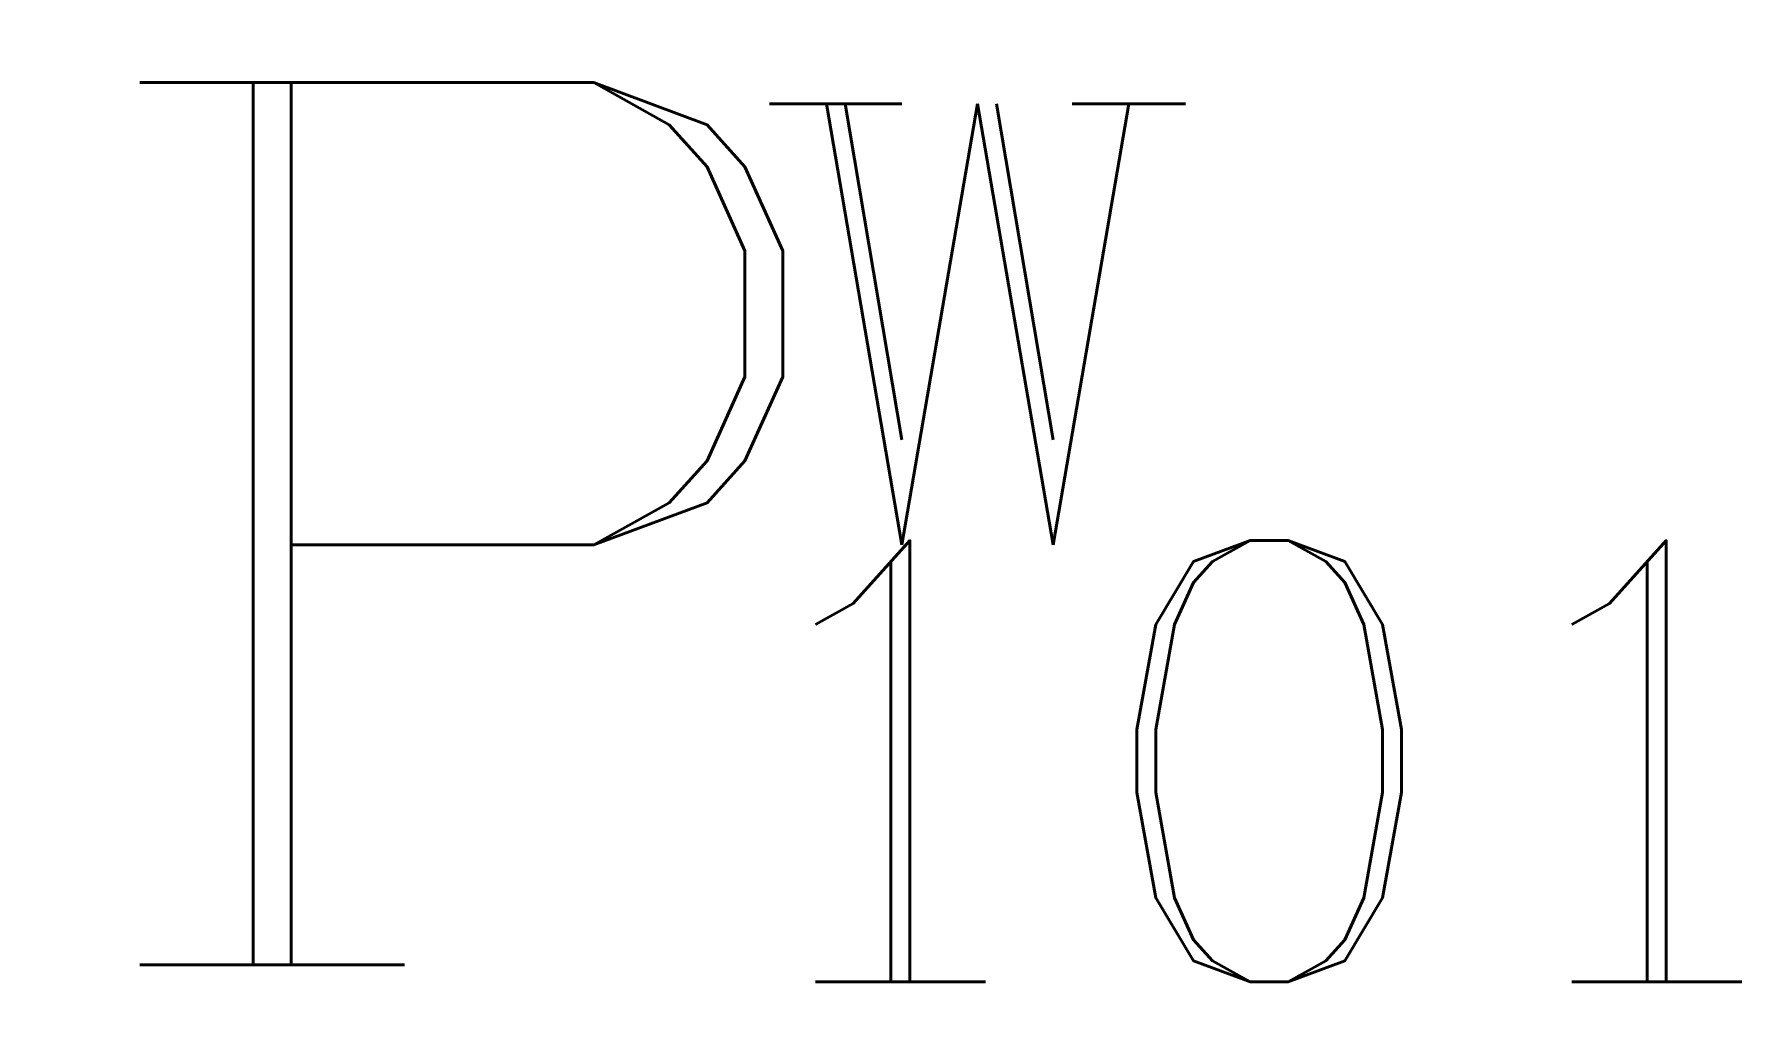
# Model space of a CAD drawing. Header units: inches. Extents: x -11.9 to 27.6, y 3.5 to 26.5.
import ezdxf

# ---------------------------------------------------------------- set-up
doc = ezdxf.new("R2010")
doc.units = ezdxf.units.IN
doc.header["$LTSCALE"] = 48
doc.header["$MEASUREMENT"] = 0
doc.styles.add('FSL12-1', font='complex.shx')

msp = doc.modelspace()

# ---------------------------------------------------------------- wipeouts: each hides what was drawn before it
msp.add_wipeout([(-11.899, 26.544), (25.601, 26.544), (25.601, 3.544), (-11.899, 3.544)])

# ---------------------------------------------------------------- next in the draw order: texts
at = {"linetype": 'Continuous', "attachment_point": 1, "style": 'FSL12-1'}
for s, insert, char_height, width in [('P', (-11.204, 25.422), 20.4, 91.8), ('W', (4.667, 24.935), 10.2, 66.9375), ('101', (3.538, 14.834), 10.2, 66.9375)]:
    msp.add_mtext(s, dxfattribs=dict(at, insert=insert, char_height=char_height, width=width))

doc.saveas('drawing.dxf')
